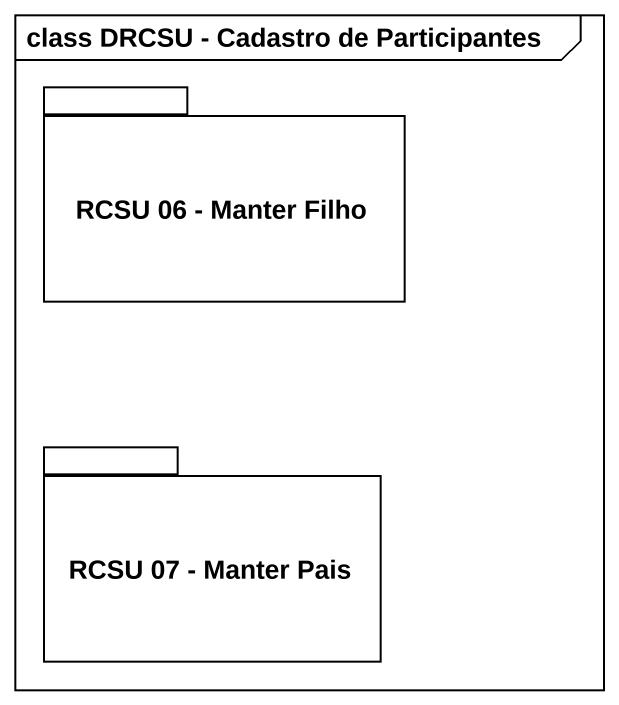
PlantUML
@startuml
mainframe class DRCSU - Cadastro de Participantes
package "RCSU 06 - Manter Filho" as RCSU_06_Manter_Filho {
}
package "RCSU 07 - Manter Pais" as RCSU_07_Manter_Pais {
}
@enduml
